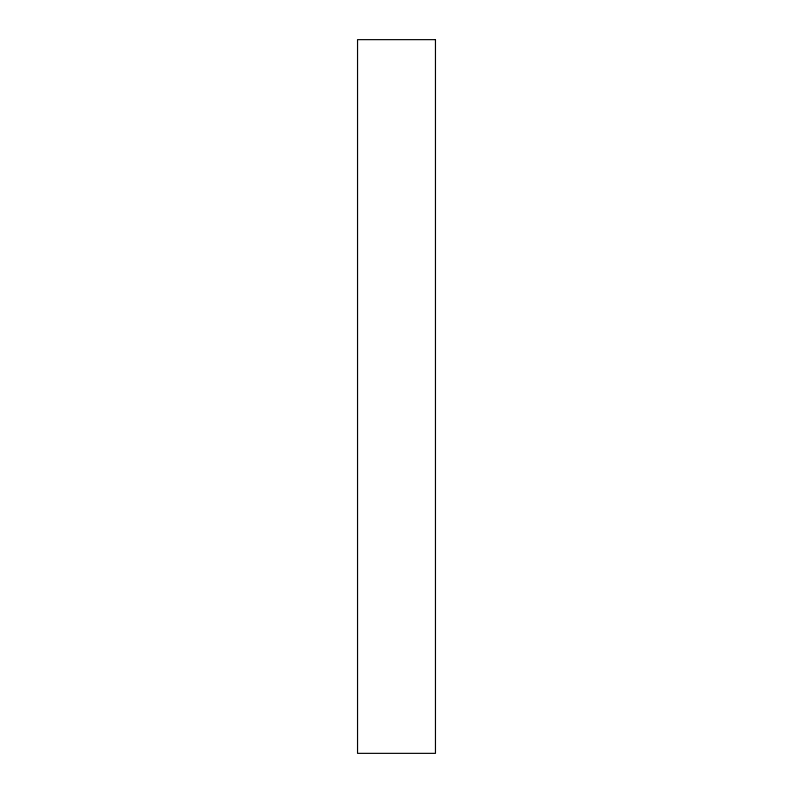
<?xml version="1.0" encoding="UTF-8"?>
<svg xmlns="http://www.w3.org/2000/svg" width="793" height="793" viewBox="0 0 793 793"><rect width="100%" height="100%" fill="white"/><g stroke="black" fill="none" stroke-linecap="round" stroke-linejoin="round"><path stroke-width="1.19" d="M435.456 39.65L357.544 39.65L357.544 753.35L435.456 753.35L435.456 39.65"/></g></svg>
